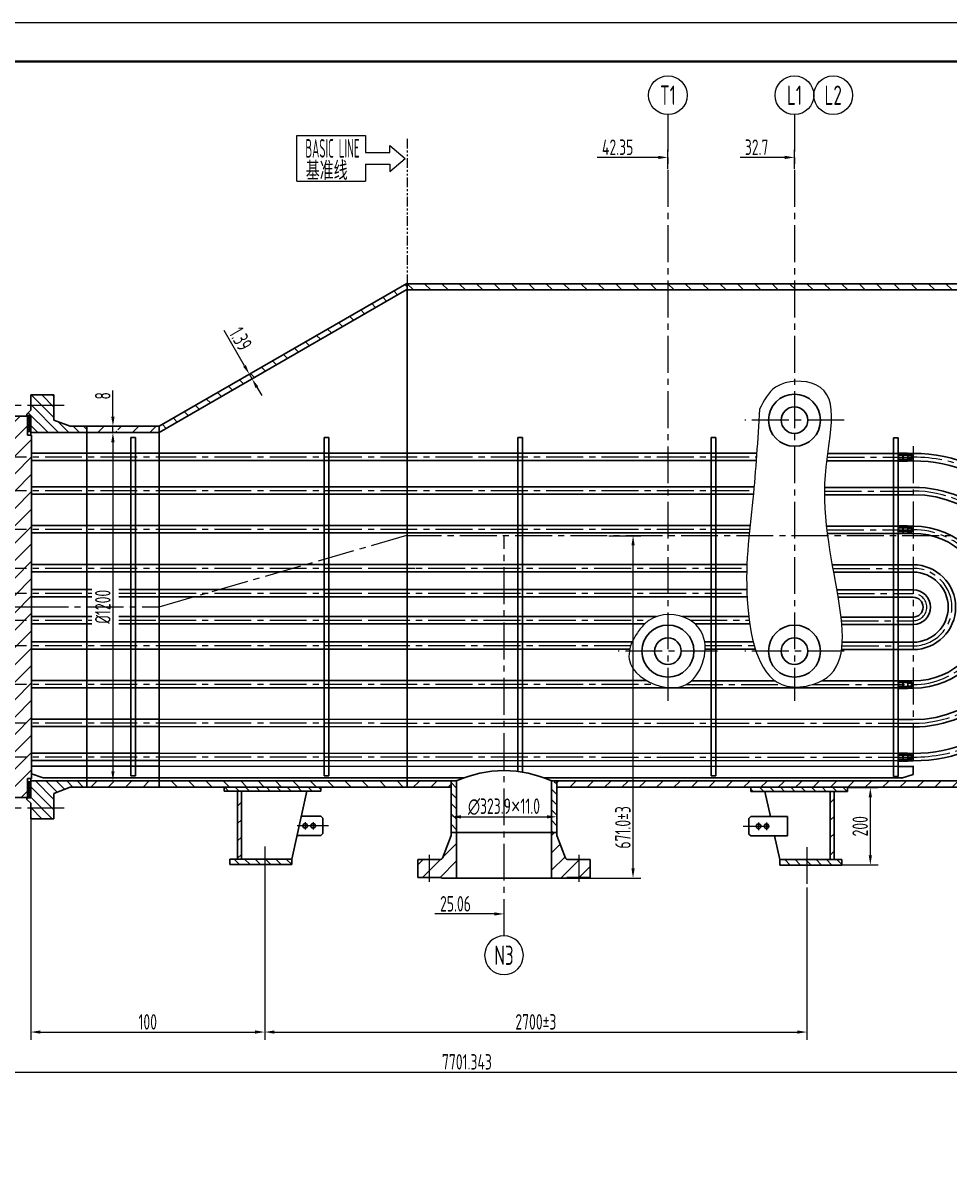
# Model space of a CAD drawing. Header units: millimetres. Extents: x 5765 to 6606, y -201 to 393.
# Drawn here: x 5956.1 to 6195.4, y 97.9 to 393.4 of the extents above; entities that cross this region are included whole.
import ezdxf
from ezdxf.enums import TextEntityAlignment as Align

# ---------------------------------------------------------------- set-up
doc = ezdxf.new("R2010")
doc.units = ezdxf.units.MM
doc.linetypes.add('CENTER2', pattern=[28.575, 19.05, -3.175, 3.175, -3.175])
doc.linetypes.add('PHANTOMX2', pattern=[5, 2.5, -0.5, 0.5, -0.5, 0.5, -0.5])
for name, color, linetype, lineweight in [('1粗实线', 7, 'Continuous', 35), ('2细实线', 3, 'Continuous', 13), ('3中心线', 1, 'CENTER2', 13), ('5（双点划线）', 2, 'PHANTOMX2', 20), ('6剖面线', 6, 'Continuous', 13), ('7文本', 2, 'Continuous', 13), ('8标注', 3, 'Continuous', 13), ('9图表', 4, 'Continuous', 13)]:
    doc.layers.add(name, color=color, linetype=linetype, lineweight=lineweight)
doc.styles.add('lanpec', font='bpec_e.shx', dxfattribs={"width": 0.75, "bigfont": 'hztxt.shx'})
doc.styles.add('lanpec-dim', font='bpec_e.shx', dxfattribs={"width": 0.75})
doc.dimstyles.new('lanpec', dxfattribs={"dimtxt": 4, "dimasz": 2.5, "dimexe": 2, "dimexo": 0, "dimtad": 1, "dimdsep": 46, "dimtxsty": 'lanpec-dim', "dimcen": 2.5, "dimclrd": 256, "dimclre": 256, "dimclrt": 256, "dimazin": 0, "dimtfac": 1, "dimtmove": 0, "dimatfit": 3, "dimfxl": 1, "dimlwd": -1, "dimlwe": -1, "dimarcsym": 0})
doc.dimstyles.new('lanpec$0', dxfattribs={"dimscale": 10, "dimtxt": 4, "dimasz": 2.5, "dimexe": 2, "dimexo": 0, "dimtad": 1, "dimdec": 1, "dimdsep": 46, "dimtxsty": 'lanpec-dim', "dimcen": 0.09, "dimclrd": 256, "dimclre": 256, "dimclrt": 256, "dimadec": 1, "dimazin": 0, "dimtfac": 0.707, "dimtdec": 1, "dimtmove": 0, "dimatfit": 3, "dimfxl": 1, "dimarcsym": 0})
pattern_1 = [(135, (4742.9942, 1221.4989), (-1.3470384, -1.3470384), [])]

# ---------------------------------------------------------------- blocks, each defined once
blk = doc.blocks.new('A1')
at = {"layer": '1粗实线'}
blk.add_lwpolyline([(-816, 10), (-10, 10), (-10, 584), (-816, 584)], close=True, dxfattribs=at)
at = {"layer": '9图表'}
blk.add_lwpolyline([(-841, 0), (0, 0), (0, 594), (-841, 594)], close=True, dxfattribs=at)
blk = doc.blocks.new('*D49')
at = {"layer": '8标注', "transparency": 16777216}
for p, q in [((6283.69, 260.99), (6283.69, 120.45)), ((5857.9, 242.64), (5857.9, 120.45)), ((5860.4, 122.45), (6281.19, 122.45))]:
    blk.add_line(p, q, dxfattribs=at)
for points in [[(5860.4, 122.87), (5860.4, 122.03), (5857.9, 122.45)], [(6281.19, 122.87), (6281.19, 122.03), (6283.69, 122.45)]]:
    blk.add_solid(points, dxfattribs=at)
at = {"layer": 'Defpoints', "color": 0, "transparency": 16777216}
for p in [(6283.69, 260.99), (5857.9, 242.64), (6283.69, 122.45)]:
    blk.add_point(p, dxfattribs=at)
at = {"layer": '8标注', "transparency": 16777216, "insert": (6070.8, 125.08), "char_height": 4, "attachment_point": 5, "style": 'lanpec-dim'}
blk.add_mtext('7701.343', dxfattribs=at)
blk = doc.blocks.new('管口号')
at = {"layer": '2细实线'}
blk.add_circle((0, 5), 5, dxfattribs=at)
at = {"layer": '7文本', "style": 'lanpec', "width": 0.75}
blk.add_attdef('N', text='', height=5, dxfattribs=at).set_placement((0, 5), align=Align.MIDDLE_CENTER)
blk = doc.blocks.new('*D47')
at = {"layer": '8标注', "transparency": 16777216}
for p, q in [((6107.43, 260.99), (6115.72, 260.99)), ((6113.72, 175.03), (6113.72, 258.49)), ((6096.57, 172.53), (6115.72, 172.53))]:
    blk.add_line(p, q, dxfattribs=at)
for points in [[(6113.31, 258.49), (6114.14, 258.49), (6113.72, 260.99)], [(6113.31, 175.03), (6114.14, 175.03), (6113.72, 172.53)]]:
    blk.add_solid(points, dxfattribs=at)
at = {"layer": 'Defpoints', "color": 0, "transparency": 16777216}
for p in [(6107.43, 260.99), (6113.72, 260.99), (6096.57, 172.53)]:
    blk.add_point(p, dxfattribs=at)
at = {"layer": '8标注', "transparency": 16777216, "insert": (6111.1, 185.64), "char_height": 4, "attachment_point": 5, "rotation": 90, "style": 'lanpec-dim'}
blk.add_mtext('671.0±3', dxfattribs=at)
blk = doc.blocks.new('*D53')
at = {"layer": '8标注', "transparency": 16777216}
for p, q in [((5958.1, 187.89), (5958.1, 130.78)), ((6018.56, 175.29), (6018.56, 130.78)), ((5960.6, 132.78), (6016.06, 132.78))]:
    blk.add_line(p, q, dxfattribs=at)
for points in [[(5960.6, 133.2), (5960.6, 132.36), (5958.1, 132.78)], [(6016.06, 133.2), (6016.06, 132.36), (6018.56, 132.78)]]:
    blk.add_solid(points, dxfattribs=at)
at = {"layer": 'Defpoints', "color": 0, "transparency": 16777216}
for p in [(5958.1, 187.89), (6018.56, 175.29), (6018.56, 132.78)]:
    blk.add_point(p, dxfattribs=at)
at = {"layer": '8标注', "transparency": 16777216, "insert": (5988.33, 135.4), "char_height": 4, "attachment_point": 5, "style": 'lanpec-dim'}
blk.add_mtext('100', dxfattribs=at)
blk = doc.blocks.new('*D54')
at = {"layer": '8标注', "transparency": 16777216}
for p, q in [((6018.56, 169.92), (6018.56, 130.78)), ((6158.65, 170.1), (6158.65, 130.78)), ((6021.06, 132.78), (6156.15, 132.78))]:
    blk.add_line(p, q, dxfattribs=at)
for points in [[(6021.06, 133.2), (6021.06, 132.36), (6018.56, 132.78)], [(6156.15, 133.2), (6156.15, 132.36), (6158.65, 132.78)]]:
    blk.add_solid(points, dxfattribs=at)
at = {"layer": 'Defpoints', "color": 0, "transparency": 16777216}
for p in [(6018.56, 169.92), (6158.65, 170.1), (6158.65, 132.78)]:
    blk.add_point(p, dxfattribs=at)
at = {"layer": '8标注', "transparency": 16777216, "insert": (6088.61, 135.41), "char_height": 4, "attachment_point": 5, "style": 'lanpec-dim'}
blk.add_mtext('2700%%P3', dxfattribs=at)
blk = doc.blocks.new('*D60')
at = {"layer": '8标注', "transparency": 16777216}
for p, q in [((6169.15, 195.93), (6177.03, 195.93)), ((6175.03, 178.43), (6175.03, 193.43)), ((6167.65, 175.93), (6177.03, 175.93))]:
    blk.add_line(p, q, dxfattribs=at)
for points in [[(6174.61, 193.43), (6175.44, 193.43), (6175.03, 195.93)], [(6174.61, 178.43), (6175.44, 178.43), (6175.03, 175.93)]]:
    blk.add_solid(points, dxfattribs=at)
at = {"layer": 'Defpoints', "color": 0, "transparency": 16777216}
for p in [(6169.15, 195.93), (6175.03, 195.93), (6167.65, 175.93)]:
    blk.add_point(p, dxfattribs=at)
at = {"layer": '8标注', "transparency": 16777216, "insert": (6172.4, 185.93), "char_height": 4, "attachment_point": 5, "rotation": 90, "style": 'lanpec-dim'}
blk.add_mtext('200', dxfattribs=at)
blk = doc.blocks.new('*D56')
at = {"layer": '8标注', "transparency": 16777216}
for p, q in [((5979.34, 287.64), (5981.34, 287.64)), ((5979.34, 285.14), (5979.34, 200.14)), ((5979.34, 197.64), (5981.34, 197.64))]:
    blk.add_line(p, q, dxfattribs=at)
for points in [[(5978.92, 285.14), (5979.76, 285.14), (5979.34, 287.64)], [(5978.92, 200.14), (5979.76, 200.14), (5979.34, 197.64)]]:
    blk.add_solid(points, dxfattribs=at)
at = {"layer": 'Defpoints', "color": 0, "transparency": 16777216}
for p in [(5979.34, 287.64), (5979.34, 197.64), (5979.34, 197.64)]:
    blk.add_point(p, dxfattribs=at)
at = {"layer": '8标注', "transparency": 16777216, "insert": (5976.72, 242.64), "char_height": 4, "attachment_point": 5, "rotation": 90, "style": 'lanpec-dim'}
blk.add_mtext('%%C1200', dxfattribs=at)
blk = doc.blocks.new('*D57')
at = {"layer": '8标注', "transparency": 16777216}
for p, q in [((5979.34, 291.74), (5979.34, 298.51)), ((5981.76, 289.24), (5977.34, 289.24)), ((5981.81, 287.64), (5977.34, 287.64)), ((5979.34, 287.64), (5979.34, 289.24)), ((5979.34, 285.14), (5979.34, 282.64))]:
    blk.add_line(p, q, dxfattribs=at)
for points in [[(5978.92, 291.74), (5979.76, 291.74), (5979.34, 289.24)], [(5978.92, 285.14), (5979.76, 285.14), (5979.34, 287.64)]]:
    blk.add_solid(points, dxfattribs=at)
at = {"layer": 'Defpoints', "color": 0, "transparency": 16777216}
for p in [(5979.34, 289.24), (5981.76, 289.24), (5981.81, 287.64)]:
    blk.add_point(p, dxfattribs=at)
at = {"layer": '8标注', "transparency": 16777216, "insert": (5976.71, 297.11), "char_height": 4, "attachment_point": 5, "rotation": 90, "style": 'lanpec-dim'}
blk.add_mtext('8', dxfattribs=at)
blk = doc.blocks.new('*D59')
at = {"layer": '8标注', "transparency": 16777216}
for p, q in [((6066.73, 188.37), (6066.73, 190.37)), ((6094.03, 189.67), (6094.03, 186.37)), ((6069.23, 188.37), (6091.53, 188.37))]:
    blk.add_line(p, q, dxfattribs=at)
for points in [[(6069.23, 188.78), (6069.23, 187.95), (6066.73, 188.37)], [(6091.53, 188.78), (6091.53, 187.95), (6094.03, 188.37)]]:
    blk.add_solid(points, dxfattribs=at)
at = {"layer": 'Defpoints', "color": 0, "transparency": 16777216}
for p in [(6094.03, 189.67), (6066.73, 188.37), (6094.03, 188.37)]:
    blk.add_point(p, dxfattribs=at)
at = {"layer": '8标注', "transparency": 16777216, "insert": (6080.38, 190.99), "char_height": 4, "attachment_point": 5, "style": 'lanpec-dim'}
blk.add_mtext('∅323.9{\\fArial|b0|i0|c0|p34;×}11.0', dxfattribs=at)
blk = doc.blocks.new('*D62')
at = {"layer": '8标注', "transparency": 16777216}
for p, q in [((6013.34, 304.86), (6008.08, 313.98)), ((6014.59, 302.7), (6016.33, 303.7)), ((6015.29, 301.5), (6014.59, 302.7)), ((6015.29, 301.5), (6017.02, 302.5)), ((6016.54, 299.33), (6017.79, 297.17))]:
    blk.add_line(p, q, dxfattribs=at)
for points in [[(6013.71, 305.07), (6012.98, 304.65), (6014.59, 302.7)], [(6016.9, 299.54), (6016.18, 299.12), (6015.29, 301.5)]]:
    blk.add_solid(points, dxfattribs=at)
at = {"layer": 'Defpoints', "color": 0, "transparency": 16777216}
for p in [(6014.59, 302.7), (6014.59, 302.7), (6015.29, 301.5)]:
    blk.add_point(p, dxfattribs=at)
at = {"layer": '8标注', "transparency": 16777216, "insert": (6012.36, 311.81), "char_height": 4, "attachment_point": 5, "rotation": 300, "style": 'lanpec-dim'}
blk.add_mtext('1.39', dxfattribs=at)
blk = doc.blocks.new('*D70')
at = {"layer": '8标注', "transparency": 16777216}
for p, q in [((6155.43, 355.73), (6155.43, 360.69)), ((6152.93, 358.69), (6141.42, 358.69))]:
    blk.add_line(p, q, dxfattribs=at)
blk.add_solid([(6152.93, 359.11), (6152.93, 358.28), (6155.43, 358.69)], dxfattribs=at)
at = {"layer": 'Defpoints', "color": 0, "transparency": 16777216}
for p in [(6155.43, 358.69), (6122.73, 355.73), (6155.43, 355.73)]:
    blk.add_point(p, dxfattribs=at)
at = {"layer": '8标注', "transparency": 16777216, "insert": (6145.65, 361.32), "char_height": 4, "attachment_point": 5, "style": 'lanpec-dim'}
blk.add_mtext('32.7', dxfattribs=at)
blk = doc.blocks.new('_None')
blk = doc.blocks.new('*D71')
at = {"layer": '8标注', "transparency": 16777216}
for p, q in [((6219.52, 355.73), (6219.52, 360.69)), ((6217.02, 358.69), (6198.62, 358.69))]:
    blk.add_line(p, q, dxfattribs=at)
blk.add_solid([(6217.02, 359.11), (6217.02, 358.28), (6219.52, 358.69)], dxfattribs=at)
at = {"layer": 'Defpoints', "color": 0, "transparency": 16777216}
for p in [(6219.52, 358.69), (6155.43, 355.73), (6219.52, 355.73)]:
    blk.add_point(p, dxfattribs=at)
at = {"layer": '8标注', "transparency": 16777216, "insert": (6203.91, 361.32), "char_height": 4, "attachment_point": 5, "style": 'lanpec-dim'}
blk.add_mtext('64.08', dxfattribs=at)
blk = doc.blocks.new('*D72')
at = {"layer": '8标注', "transparency": 16777216}
for p, q in [((6122.73, 355.73), (6122.73, 360.69)), ((6120.23, 358.69), (6104.41, 358.69))]:
    blk.add_line(p, q, dxfattribs=at)
blk.add_solid([(6120.23, 359.11), (6120.23, 358.28), (6122.73, 358.69)], dxfattribs=at)
at = {"layer": 'Defpoints', "color": 0, "transparency": 16777216}
for p in [(6122.73, 358.69), (6080.38, 355.73), (6122.73, 355.73)]:
    blk.add_point(p, dxfattribs=at)
at = {"layer": '8标注', "transparency": 16777216, "insert": (6109.75, 361.32), "char_height": 4, "attachment_point": 5, "style": 'lanpec-dim'}
blk.add_mtext('42.35', dxfattribs=at)
blk = doc.blocks.new('*D73')
at = {"layer": '8标注', "transparency": 16777216}
for p, q in [((6080.38, 166.25), (6080.38, 161.28)), ((6077.88, 163.28), (6062.51, 163.28))]:
    blk.add_line(p, q, dxfattribs=at)
blk.add_solid([(6077.88, 163.7), (6077.88, 162.87), (6080.38, 163.28)], dxfattribs=at)
at = {"layer": 'Defpoints', "color": 0, "transparency": 16777216}
for p in [(6055.32, 166.25), (6080.38, 166.25), (6080.38, 163.28)]:
    blk.add_point(p, dxfattribs=at)
at = {"layer": '8标注', "transparency": 16777216, "insert": (6067.85, 165.91), "char_height": 4, "attachment_point": 5, "style": 'lanpec-dim'}
blk.add_mtext('25.06', dxfattribs=at)
blk = doc.blocks.new('*D74')
at = {"layer": '8标注', "transparency": 16777216}
for p, q in [((6216.94, 163.22), (6198.55, 163.22)), ((6219.44, 160.25), (6219.44, 165.22))]:
    blk.add_line(p, q, dxfattribs=at)
blk.add_solid([(6216.94, 163.63), (6216.94, 162.8), (6219.44, 163.22)], dxfattribs=at)
at = {"layer": 'Defpoints', "color": 0, "transparency": 16777216}
for p in [(6219.44, 163.22), (6155.36, 160.25), (6219.44, 160.25)]:
    blk.add_point(p, dxfattribs=at)
at = {"layer": '8标注', "transparency": 16777216, "insert": (6203.84, 165.84), "char_height": 4, "attachment_point": 5, "style": 'lanpec-dim'}
blk.add_mtext('64.08', dxfattribs=at)

msp = doc.modelspace()

# ---------------------------------------------------------------- hatches: boundary and pattern name
at = {"layer": '6剖面线'}
h = msp.add_hatch(dxfattribs=at)
h.set_pattern_fill('ANSI31', color=256, angle=90, style=0)
h.set_pattern_definition([(135, (-44.27, 3.9925), (-2.245064, -2.245064), [])])
h.paths.add_polyline_path([(6055.24, 324.562), (6055.24, 326.162), (5991.282, 289.236), (5991.282, 287.636)])
h.paths.add_polyline_path([(6055.24, 197.636), (5991.282, 197.636), (5991.282, 196.036), (6055.24, 196.036)])
h = msp.add_hatch(dxfattribs=at)
h.set_pattern_fill('ANSI31', color=256, angle=90, style=0)
h.set_pattern_definition([(135, (-25.897, -0.1106), (-2.245064, -2.245064), [])])
h.paths.add_polyline_path([(6055.323, 326.051), (6055.323, 324.451), (6094.033, 324.451), (6094.033, 326.051)])
h.paths.add_polyline_path([(6155.433, 324.451), (6155.433, 326.051), (6122.733, 326.051), (6122.733, 324.451)])
h.paths.add_polyline_path([(6122.733, 324.451), (6122.733, 326.051), (6094.033, 326.051), (6094.033, 324.451), (6104.283, 324.451)])
h.paths.add_polyline_path([(6155.433, 326.051), (6155.433, 324.451), (6217.379, 324.451), (6217.379, 326.051)])
edge = h.paths.add_edge_path()
edge.add_arc((6229.476, 325.672), 1.221, 215, 325)
edge.add_arc((6231.476, 325.672), 1.221, 215, 325)
edge.add_arc((6233.476, 325.672), 1.221, 215, 325)
edge.add_arc((6235.476, 325.672), 1.221, 215, 325)
edge.add_arc((6237.476, 325.672), 1.221, 215, 325)
edge.add_arc((6239.476, 325.672), 1.221, 215, 325)
edge.add_arc((6241.476, 325.672), 1.221, 215, 325)
edge.add_arc((6243.476, 325.672), 1.221, 215, 325)
edge.add_arc((6245.476, 325.672), 1.221, 215, 325)
edge.add_arc((6247.391, 325.687), 1.161, 218.01279, 293.62705)
edge.add_line((6247.856, 324.623), (6247.856, 326.051))
edge.add_line((6247.856, 326.051), (6223.752, 326.051))
edge.add_arc((6224.666, 325.882), 0.93, 169.50347, 258.19859)
edge.add_arc((6225.476, 325.672), 1.221, 215, 325)
edge.add_arc((6227.476, 325.672), 1.221, 215, 325)
edge = h.paths.add_edge_path()
edge.add_arc((6224.666, 325.882), 0.93, 169.50347, 270, ccw=False)
edge.add_line((6223.752, 326.051), (6221.651, 326.051))
edge.add_line((6221.651, 326.051), (6221.651, 324.451))
edge.add_line((6221.651, 324.451), (6224.666, 324.952))
h = msp.add_hatch(dxfattribs=at)
h.set_pattern_fill('ANSI31', color=256, scale=0.6, angle=90, style=0)
h.set_pattern_definition([(135, (-65361.3123, -31488.0769), (-1.34703842, -1.34703842), [])])
h.paths.add_polyline_path([(5958.102, 297.386), (5958.102, 294.636), (5964.102, 294.636), (5964.102, 297.386)])
h.paths.add_polyline_path([(5958.102, 294.636), (5958.102, 293.386), (5957.102, 292.386), (5957.102, 292.036), (5958.102, 292.036), (5958.102, 287.636), (5972.602, 287.636), (5972.602, 289.236), (5968.302, 289.236), (5964.102, 290.836), (5964.102, 294.636)])
h = msp.add_hatch(dxfattribs=at)
h.set_pattern_fill('ANSI31', color=256, style=0)
h.set_pattern_definition([(45, (6016.631, 1228.719), (-2.245064, 2.245064), [])])
h.paths.add_polyline_path([(5958.302, 286.986), (5957.302, 286.986), (5957.302, 291.886), (5949.802, 291.886), (5949.802, 287.886), (5949.802, 286.986), (5948.802, 286.986), (5948.802, 198.286), (5949.802, 198.286), (5949.802, 193.386), (5957.302, 193.386), (5957.302, 197.386), (5957.302, 198.286), (5958.302, 198.286)])
h = msp.add_hatch(dxfattribs=at)
h.set_pattern_fill('ANSI37', color=256, scale=0.1, style=0)
h.set_pattern_definition([(45, (4734.51357, 1221.49885), (-0.2245064, 0.2245064), []), (135, (4734.51357, 1221.49885), (-0.2245064, -0.2245064), [])])
h.paths.add_polyline_path([(5958.102, 291.886), (5957.302, 291.886), (5957.302, 287.886), (5958.102, 287.886)])
h = msp.add_hatch(dxfattribs=at)
h.set_pattern_fill('ANSI31', color=256, style=0)
h.set_pattern_definition([(45, (-15.15, 3.9925), (-2.245064, 2.245064), [])])
edge = h.paths.add_edge_path()
edge.add_line((5980.679, 289.236), (5972.602, 289.236))
edge.add_line((5972.602, 289.236), (5972.602, 287.636))
edge.add_line((5972.602, 287.636), (5980.617, 287.636))
edge.add_arc((5979.458, 287.253), 1.221, 18.27522, 55)
edge.add_arc((5979.458, 289.253), 1.221, 305, 359.1933)
h.paths.add_polyline_path([(5991.282, 197.636), (5972.602, 197.636), (5972.602, 196.036), (5991.282, 196.036)])
edge = h.paths.add_edge_path()
edge.add_line((5991.282, 287.636), (5991.282, 289.236))
edge.add_line((5991.282, 289.236), (5980.679, 289.236))
edge.add_arc((5979.458, 289.253), 1.221, 305, 359.1933, ccw=False)
edge.add_arc((5979.458, 287.253), 1.221, 18.27522, 55, ccw=False)
edge.add_line((5980.617, 287.636), (5991.282, 287.636))
h = msp.add_hatch(dxfattribs=at)
h.set_pattern_fill('ANSI31', color=256, scale=0.6, angle=90, style=0)
h.set_pattern_definition([(135, (6016.6309, 1228.719), (-1.3470384, -1.3470384), [])])
h.paths.add_polyline_path([(5958.102, 190.636), (5958.102, 187.886), (5964.102, 187.886), (5964.102, 190.636)])
h.paths.add_polyline_path([(5964.102, 194.436), (5968.302, 196.036), (5972.602, 196.036), (5972.602, 197.636), (5958.102, 197.636), (5958.102, 193.236), (5957.102, 193.236), (5957.102, 192.886), (5958.102, 191.886), (5958.102, 190.636), (5964.102, 190.636)])
h = msp.add_hatch(dxfattribs=at)
h.set_pattern_fill('ANSI37', color=256, scale=0.1, style=0)
h.set_pattern_definition([(225, (77268.4165, 31973.34857), (0.224506403, -0.224506403), []), (315, (77268.4165, 31973.34857), (0.224506403, 0.224506403), [])])
h.paths.add_polyline_path([(5958.102, 197.386), (5957.302, 197.386), (5957.302, 193.386), (5958.102, 193.386)])
h = msp.add_hatch(dxfattribs=at)
h.set_pattern_fill('ANSI31', color=256, scale=0.6, angle=90, style=0)
h.set_pattern_definition(pattern_1)
h.paths.add_polyline_path([(6033.062, 195.036), (6033.062, 196.036), (6008.062, 196.036), (6008.062, 195.036)])
h = msp.add_hatch(dxfattribs=at)
h.set_pattern_fill('ANSI31', color=256, style=0)
h.set_pattern_definition([(45, (-44.187, 3.882), (-2.245064, 2.245064), [])])
h.paths.add_polyline_path([(6247.856, 197.525), (6233.165, 197.525), (6233.165, 195.925), (6247.856, 195.925)])
h.paths.add_polyline_path([(6094.033, 197.525), (6094.033, 195.925), (6205.865, 195.925), (6205.865, 197.525)])
h.paths.add_polyline_path([(6066.733, 195.925), (6066.733, 197.525), (6055.323, 197.525), (6055.323, 195.925)])
h = msp.add_hatch(dxfattribs=at)
h.set_pattern_fill('ANSI31', color=256, scale=0.6, angle=90, style=0)
h.set_pattern_definition([(135, (6066.4936, 334.842), (-1.347038, -1.347038), [])])
h.paths.add_polyline_path([(6068.133, 184.325), (6066.733, 184.325), (6066.733, 197.525), (6068.133, 197.525)])
h.paths.add_polyline_path([(6094.033, 184.325), (6092.633, 184.325), (6092.633, 197.525), (6094.033, 197.525)])
h = msp.add_hatch(dxfattribs=at)
h.set_pattern_fill('ANSI31', color=256, scale=0.6, angle=90, style=0)
h.set_pattern_definition([(135, (6157.704, 195.4713), (-1.34704, -1.34704), [])])
h.paths.add_polyline_path([(6161.518, 195.925), (6156.262, 195.925), (6156.262, 194.925), (6161.518, 194.925)])
h.paths.add_polyline_path([(6156.262, 194.925), (6156.262, 195.925), (6144.153, 195.925), (6144.153, 194.925)])
h.paths.add_polyline_path([(6161.518, 195.925), (6161.518, 194.925), (6169.153, 194.925), (6169.153, 195.925)])
h = msp.add_hatch(dxfattribs=at)
h.set_pattern_fill('ANSI31', color=256, style=0)
h.set_pattern_definition([(45, (4742.9942, 1221.499), (-2.245064, 2.245064), [])])
h.paths.add_polyline_path([(6012.562, 195.036), (6011.562, 195.036), (6011.562, 177.436), (6012.562, 177.436)])
h = msp.add_hatch(dxfattribs=at)
h.set_pattern_fill('ANSI31', color=256, style=0)
h.set_pattern_definition([(45, (4742.455, 1221.3882), (-2.245064, 2.245064), [])])
h.paths.add_polyline_path([(6165.653, 194.925), (6164.653, 194.925), (6164.653, 177.325), (6165.653, 177.325)])
h = msp.add_hatch(dxfattribs=at)
h.set_pattern_fill('ANSI31', color=256, style=0)
h.set_pattern_definition([(45, (6099.1232, 347.1842), (-2.245064, 2.245064), [])])
h.paths.add_polyline_path([(6099.753, 172.725), (6098.253, 172.725), (6098.253, 177.335), (6099.753, 177.335)])
h.paths.add_polyline_path([(6101.253, 172.725), (6099.753, 172.725), (6099.753, 177.335), (6101.253, 177.335)])
h.paths.add_polyline_path([(6098.253, 172.725), (6096.573, 172.725), (6096.573, 172.525), (6092.633, 172.525), (6092.633, 184.325), (6094.033, 184.325), (6094.033, 183.717, 0.09138), (6094.066, 183.539), (6096.31, 177.657, 0.3110597), (6096.777, 177.335), (6098.253, 177.335)])
h.paths.add_polyline_path([(6102.633, 172.725), (6101.253, 172.725), (6101.253, 177.335), (6102.633, 177.335)])
h.paths.add_polyline_path([(6068.133, 172.525), (6064.193, 172.525), (6064.193, 172.725), (6061.013, 172.725), (6061.013, 177.335), (6063.989, 177.335, 0.3110597), (6064.456, 177.657), (6066.7, 183.539, 0.09138), (6066.733, 183.717), (6066.733, 184.325), (6068.133, 184.325)])
h.paths.add_polyline_path([(6061.013, 172.725), (6058.133, 172.725), (6058.133, 177.335), (6061.013, 177.335)])
h = msp.add_hatch(dxfattribs=at)
h.set_pattern_fill('ANSI31', color=256, scale=0.6, angle=90, style=0)
h.set_pattern_definition(pattern_1)
h.paths.add_polyline_path([(6018.562, 176.036), (6018.562, 177.436), (6009.562, 177.436), (6009.562, 176.036)])
h.paths.add_polyline_path([(6025.562, 176.036), (6025.562, 177.436), (6018.562, 177.436), (6018.562, 176.036)])
h = msp.add_hatch(dxfattribs=at)
h.set_pattern_fill('ANSI31', color=256, scale=0.6, angle=90, style=0)
h.set_pattern_definition([(135, (4742.4551, 1221.3882), (-1.3470384, -1.3470384), [])])
h.paths.add_polyline_path([(6167.653, 175.925), (6167.653, 177.325), (6158.653, 177.325), (6158.653, 175.925)])
h.paths.add_polyline_path([(6158.653, 175.925), (6158.653, 177.325), (6151.653, 177.325), (6151.653, 175.925)])

# ---------------------------------------------------------------- linework, layer by layer
for p, q in [((5991.282, 289.236), (6055.24, 326.162)), ((6055.323, 326.051), (6055.323, 195.925)), ((6055.323, 326.051), (6217.379, 326.051)), ((5991.282, 287.636), (6055.24, 324.562)), ((6055.323, 324.451), (6218.099, 324.451)), ((5958.102, 297.386), (5958.102, 293.386)), ((5964.102, 297.386), (5958.102, 297.386)), ((5964.102, 297.386), (5964.102, 290.836)), ((5957.102, 292.386), (5958.102, 293.386)), ((5949.802, 291.886), (5957.302, 291.886)), ((5957.102, 292.386), (5957.102, 291.886)), ((5957.102, 292.036), (5958.102, 292.036)), ((5957.302, 291.886), (5957.302, 286.986)), ((5958.102, 292.036), (5958.102, 286.986)), ((5968.302, 289.236), (5964.102, 290.836)), ((5958.302, 286.986), (5957.302, 286.986)), ((5972.602, 287.636), (5958.102, 287.636)), ((5958.302, 286.986), (5958.302, 198.286)), ((5972.602, 289.236), (5968.302, 289.236)), ((5972.602, 289.236), (5972.602, 242.636)), ((5972.602, 289.236), (5991.282, 289.236)), ((5972.602, 287.636), (5991.282, 287.636)), ((5991.282, 289.236), (5991.282, 242.636)), ((5983.937, 286.336), (5983.937, 198.936)), ((5983.937, 286.336), (5985.137, 286.336)), ((5985.137, 286.336), (5985.137, 198.936)), ((6033.936, 286.336), (6033.936, 198.936)), ((6033.936, 286.336), (6035.136, 286.336)), ((6035.136, 286.336), (6035.136, 198.936)), ((6083.936, 286.336), (6083.936, 200.073)), ((6083.936, 286.336), (6085.136, 286.336)), ((6085.136, 286.336), (6085.136, 199.896)), ((6133.936, 286.336), (6133.936, 198.936)), ((6133.936, 286.336), (6135.136, 286.336)), ((6135.136, 286.336), (6135.136, 198.936)), ((6181.056, 198.825), (6181.056, 286.225)), ((6181.056, 286.225), (6182.256, 286.225)), ((6182.256, 198.825), (6182.256, 286.225)), ((5958.302, 282.336), (5991.282, 282.336)), ((5991.282, 282.336), (6145.671, 282.336)), ((6164.082, 282.225), (6182.256, 282.225)), ((6182.256, 282.225), (6186.106, 282.225)), ((6182.256, 280.525), (6182.256, 282.025)), ((6183.405, 282.275), (6182.327, 282.275)), ((6183.405, 281.775), (6182.327, 281.775)), ((6183.405, 280.775), (6182.327, 280.775)), ((6183.476, 280.525), (6183.476, 282.025)), ((6183.476, 280.525), (6183.476, 282.025)), ((6184.625, 282.275), (6183.547, 282.275)), ((6184.625, 281.775), (6183.547, 281.775)), ((6184.625, 280.775), (6183.547, 280.775)), ((6184.696, 280.525), (6184.696, 282.025)), ((6184.696, 281.875), (6185.696, 281.875)), ((6184.696, 281.675), (6185.896, 281.675)), ((6185.896, 280.875), (6184.696, 280.875)), ((6185.696, 281.875), (6185.896, 281.675)), ((6185.696, 281.875), (6185.696, 280.675)), ((6185.896, 280.875), (6185.696, 280.675)), ((6185.896, 281.675), (6185.896, 280.875)), ((5958.302, 280.436), (5991.282, 280.436)), ((5991.282, 280.436), (6145.532, 280.436)), ((6163.841, 280.325), (6182.256, 280.325)), ((6182.256, 280.325), (6186.106, 280.325)), ((6183.405, 280.275), (6182.327, 280.275)), ((6184.625, 280.275), (6183.547, 280.275)), ((6185.696, 280.675), (6184.696, 280.675)), ((5958.302, 273.586), (5991.282, 273.586)), ((5991.282, 273.586), (6144.968, 273.586)), ((6163.277, 273.475), (6182.256, 273.475)), ((6182.256, 273.475), (6186.106, 273.475)), ((5958.302, 271.686), (5991.282, 271.686)), ((5991.282, 271.686), (6144.789, 271.686)), ((6163.255, 271.575), (6182.256, 271.575)), ((6182.256, 271.575), (6186.106, 271.575)), ((5958.302, 263.586), (5991.282, 263.586)), ((5991.282, 263.586), (6143.931, 263.586)), ((6163.751, 263.475), (6182.256, 263.475)), ((6182.256, 263.475), (6186.106, 263.475)), ((6182.256, 261.775), (6182.256, 263.275)), ((6183.405, 263.525), (6182.327, 263.525)), ((6183.476, 261.775), (6183.476, 263.275)), ((6183.476, 261.775), (6183.476, 263.275)), ((6184.625, 263.525), (6183.547, 263.525)), ((6184.696, 261.775), (6184.696, 263.275)), ((6184.696, 263.125), (6185.696, 263.125)), ((6185.696, 263.125), (6185.896, 262.925)), ((6185.696, 263.125), (6185.696, 261.925)), ((5958.302, 261.686), (5991.282, 261.686)), ((5991.282, 261.686), (6143.735, 261.686)), ((6163.978, 261.575), (6182.256, 261.575)), ((6182.256, 261.575), (6186.106, 261.575)), ((6183.405, 263.025), (6182.327, 263.025)), ((6183.405, 262.025), (6182.327, 262.025)), ((6183.405, 261.525), (6182.327, 261.525)), ((6184.625, 263.025), (6183.547, 263.025)), ((6184.625, 262.025), (6183.547, 262.025)), ((6184.625, 261.525), (6183.547, 261.525)), ((6184.696, 262.925), (6185.896, 262.925)), ((6185.896, 262.125), (6184.696, 262.125)), ((6185.696, 261.925), (6184.696, 261.925)), ((6185.896, 262.125), (6185.696, 261.925)), ((6185.896, 262.925), (6185.896, 262.125)), ((5958.302, 253.586), (5991.282, 253.586)), ((5958.302, 251.686), (5991.282, 251.686)), ((5991.282, 253.586), (6143.142, 253.586)), ((5991.282, 251.686), (6143.085, 251.686)), ((6165.245, 253.475), (6182.256, 253.475)), ((6165.584, 251.575), (6182.256, 251.575)), ((6182.256, 253.475), (6186.106, 253.475)), ((6182.256, 251.575), (6186.106, 251.575)), ((5958.302, 247.086), (5973.87, 247.086)), ((5980.87, 247.086), (5991.282, 247.086)), ((5991.282, 247.086), (6143.109, 247.086)), ((6166.411, 246.975), (6182.256, 246.975)), ((6182.256, 246.975), (6186.106, 246.975)), ((5958.302, 245.186), (5973.87, 245.186)), ((5972.602, 242.636), (5972.602, 196.036)), ((5980.87, 245.186), (5991.282, 245.186)), ((5991.282, 245.186), (6143.19, 245.186)), ((5991.282, 242.636), (5991.282, 196.036)), ((6166.738, 245.075), (6182.256, 245.075)), ((6182.256, 245.075), (6186.106, 245.075)), ((5958.302, 240.086), (5973.87, 240.086)), ((5980.87, 240.086), (5991.282, 240.086)), ((5991.282, 240.086), (6119.757, 240.086)), ((6126.427, 240.086), (6143.62, 240.086)), ((6167.482, 239.975), (6182.256, 239.975)), ((6182.256, 239.975), (6186.106, 239.975)), ((5958.302, 238.186), (5973.87, 238.186)), ((5980.87, 238.186), (5991.282, 238.186)), ((5991.282, 238.186), (6116.747, 238.186)), ((6129.765, 238.186), (6143.87, 238.186)), ((6167.675, 238.075), (6182.256, 238.075)), ((6182.256, 238.075), (6186.106, 238.075)), ((5958.302, 233.586), (5991.282, 233.586)), ((5991.282, 233.586), (6113.518, 233.586)), ((6132.232, 233.586), (6144.764, 233.586)), ((5958.302, 231.686), (5991.282, 231.686)), ((5991.282, 231.686), (6112.873, 231.686)), ((6132.35, 231.686), (6145.296, 231.686)), ((6167.624, 231.575), (6182.256, 231.575)), ((6167.796, 233.475), (6182.256, 233.475)), ((6182.256, 233.475), (6186.106, 233.475)), ((6182.256, 231.575), (6186.106, 231.575)), ((5958.302, 223.586), (5991.282, 223.586)), ((5958.302, 221.686), (5991.282, 221.686)), ((5991.282, 223.586), (6117.199, 223.586)), ((5991.282, 221.686), (6182.173, 221.686)), ((6128.747, 223.475), (6150.434, 223.475)), ((6162.457, 223.475), (6182.256, 223.475)), ((6182.256, 223.475), (6186.106, 223.475)), ((6182.256, 221.775), (6182.256, 223.275)), ((6183.405, 223.525), (6182.327, 223.525)), ((6183.405, 223.025), (6182.327, 223.025)), ((6183.405, 222.025), (6182.327, 222.025)), ((6183.476, 221.775), (6183.476, 223.275)), ((6183.476, 221.775), (6183.476, 223.275)), ((6184.625, 223.525), (6183.547, 223.525)), ((6184.625, 223.025), (6183.547, 223.025)), ((6184.625, 222.025), (6183.547, 222.025)), ((6184.696, 221.775), (6184.696, 223.275)), ((6184.696, 223.125), (6185.696, 223.125)), ((6184.696, 222.925), (6185.896, 222.925)), ((6185.896, 222.125), (6184.696, 222.125)), ((6185.696, 221.925), (6184.696, 221.925)), ((6185.696, 223.125), (6185.896, 222.925)), ((6185.696, 223.125), (6185.696, 221.925)), ((6185.896, 222.125), (6185.696, 221.925)), ((6185.896, 222.925), (6185.896, 222.125)), ((6182.256, 221.575), (6186.106, 221.575)), ((6183.405, 221.525), (6182.327, 221.525)), ((6184.625, 221.525), (6183.547, 221.525)), ((5958.302, 213.586), (5991.282, 213.586)), ((5991.282, 213.586), (6186.106, 213.475)), ((6182.256, 213.475), (6186.106, 213.475)), ((5958.302, 211.686), (5991.282, 211.686)), ((5991.282, 211.686), (6186.106, 211.575)), ((6182.256, 211.575), (6186.106, 211.575)), ((5958.302, 204.836), (5991.282, 204.836)), ((5991.282, 204.836), (6186.308, 204.726)), ((6182.256, 204.725), (6186.106, 204.725)), ((6182.256, 203.025), (6182.256, 204.525)), ((6183.405, 204.775), (6182.327, 204.775)), ((6183.405, 204.275), (6182.327, 204.275)), ((6183.476, 203.025), (6183.476, 204.525)), ((6183.476, 203.025), (6183.476, 204.525)), ((6184.625, 204.775), (6183.547, 204.775)), ((6184.625, 204.275), (6183.547, 204.275)), ((6184.696, 203.025), (6184.696, 204.525)), ((6184.696, 204.375), (6185.696, 204.375)), ((6184.696, 204.175), (6185.896, 204.175)), ((6185.696, 204.375), (6185.896, 204.175)), ((6185.696, 204.375), (6185.696, 203.175)), ((6185.896, 204.175), (6185.896, 203.375)), ((5958.302, 202.936), (5991.282, 202.936)), ((5958.302, 201.436), (5991.282, 201.436)), ((5991.282, 202.936), (6186.106, 202.825)), ((5991.282, 201.436), (6186.056, 201.325)), ((6182.256, 202.825), (6186.106, 202.825)), ((6182.256, 201.325), (6186.056, 201.325)), ((6183.405, 203.275), (6182.327, 203.275)), ((6183.405, 202.775), (6182.327, 202.775)), ((6184.625, 203.275), (6183.547, 203.275)), ((6184.625, 202.775), (6183.547, 202.775)), ((6185.896, 203.375), (6184.696, 203.375)), ((6185.696, 203.175), (6184.696, 203.175)), ((6185.896, 203.375), (6185.696, 203.175)), ((6186.056, 201.325), (6186.056, 199.325)), ((5958.302, 198.286), (5957.302, 198.286)), ((5957.302, 193.386), (5957.302, 198.286)), ((5958.102, 193.236), (5958.102, 198.286)), ((5958.302, 199.436), (5961.302, 198.436)), ((5961.302, 198.436), (5991.282, 198.436)), ((5983.937, 198.936), (5985.137, 198.936)), ((5991.282, 198.436), (6055.24, 198.436)), ((6033.936, 198.936), (6035.136, 198.936)), ((6070.068, 198.436), (6046.521, 198.436)), ((6183.388, 198.436), (6090.699, 198.436)), ((6133.936, 198.936), (6135.136, 198.936)), ((6181.056, 198.825), (6182.256, 198.825)), ((6181.056, 198.825), (6182.256, 198.825)), ((6186.056, 199.325), (6183.056, 198.325)), ((5972.602, 197.636), (5958.102, 197.636)), ((5968.302, 196.036), (5964.102, 194.436)), ((5972.602, 196.036), (5968.302, 196.036)), ((5972.602, 197.636), (5991.282, 197.636)), ((5972.602, 196.036), (5991.282, 196.036)), ((5991.282, 197.636), (6068.133, 197.636)), ((5991.282, 196.036), (6066.733, 196.036)), ((6008.062, 195.036), (6008.062, 196.036)), ((6033.062, 195.036), (6033.062, 196.036)), ((6066.733, 184.325), (6066.733, 197.636)), ((6066.733, 184.325), (6066.733, 197.636)), ((6068.133, 197.636), (6068.133, 172.525)), ((6092.633, 197.636), (6092.633, 172.525)), ((6092.633, 197.636), (6207.5, 197.636)), ((6094.033, 184.325), (6094.033, 197.636)), ((6094.033, 184.325), (6094.033, 197.636)), ((6094.033, 196.036), (6205.865, 196.036)), ((6144.153, 194.925), (6144.153, 195.925)), ((6169.153, 194.925), (6169.153, 195.925)), ((5949.802, 193.386), (5957.302, 193.386)), ((5957.102, 192.886), (5957.102, 193.386)), ((5957.102, 193.236), (5958.102, 193.236)), ((5957.102, 192.886), (5958.102, 191.886)), ((5964.102, 194.436), (5964.102, 187.886)), ((6033.062, 195.036), (6008.062, 195.036)), ((6011.562, 177.436), (6011.562, 195.036)), ((6012.562, 177.436), (6012.562, 195.036)), ((6025.562, 177.436), (6029.454, 195.036)), ((6144.153, 194.925), (6156.262, 194.925)), ((6149.198, 188.425), (6147.761, 194.925)), ((6156.262, 194.925), (6169.153, 194.925)), ((6164.653, 177.325), (6164.653, 194.925)), ((6165.653, 177.325), (6165.653, 194.925)), ((5958.102, 187.886), (5958.102, 191.886)), ((5964.102, 187.886), (5958.102, 187.886)), ((6066.7, 183.539), (6064.456, 177.657)), ((6094.033, 184.325), (6066.733, 184.325)), ((6066.733, 184.325), (6066.733, 183.717)), ((6094.033, 184.325), (6094.033, 183.717)), ((6094.066, 183.539), (6096.31, 177.657)), ((6151.653, 177.325), (6150.304, 183.425)), ((6009.562, 177.436), (6025.562, 177.436)), ((6009.562, 177.436), (6009.562, 176.036)), ((6025.562, 177.436), (6025.562, 176.036)), ((6058.133, 177.335), (6058.133, 172.725)), ((6058.133, 177.335), (6063.989, 177.335)), ((6102.633, 177.335), (6096.777, 177.335)), ((6102.633, 177.335), (6102.633, 172.725)), ((6009.562, 176.036), (6025.562, 176.036)), ((6009.562, 176.036), (6025.562, 176.036)), ((6167.653, 177.325), (6151.653, 177.325)), ((6151.653, 177.325), (6151.653, 175.925)), ((6167.653, 175.925), (6151.653, 175.925)), ((6167.653, 175.925), (6151.653, 175.925)), ((6167.653, 177.325), (6167.653, 175.925)), ((6058.133, 172.725), (6064.193, 172.725)), ((6064.193, 172.725), (6064.193, 172.525)), ((6064.193, 172.525), (6096.573, 172.525)), ((6102.633, 172.725), (6096.573, 172.725)), ((6096.573, 172.725), (6096.573, 172.525))]:
    msp.add_line(p, q)
at = {"ltscale": 2}
for p, q in [((6028.017, 188.536), (6033.062, 188.536)), ((6033.562, 188.036), (6033.062, 188.536)), ((6033.562, 188.036), (6033.562, 184.036)), ((6143.653, 187.925), (6144.153, 188.425)), ((6143.653, 187.925), (6143.653, 183.925)), ((6153.653, 188.425), (6144.153, 188.425)), ((6153.653, 183.425), (6153.653, 188.425)), ((6033.062, 183.536), (6026.911, 183.536)), ((6033.562, 184.036), (6033.062, 183.536)), ((6143.653, 183.925), (6144.153, 183.425)), ((6144.153, 183.425), (6153.653, 183.425))]:
    msp.add_line(p, q, dxfattribs=at)
for points in [[(5957.302, 291.886), (5958.102, 291.886), (5958.102, 287.886), (5957.302, 287.886), (5957.302, 291.886)], [(5957.302, 193.386), (5958.102, 193.386), (5958.102, 197.386), (5957.302, 197.386), (5957.302, 193.386)]]:
    msp.add_lwpolyline(points)
for centre, radius in [((6155.433, 290.812), 6.72), ((6155.433, 290.812), 3.432), ((6122.733, 231.165), 6.72), ((6155.433, 231.165), 6.72), ((6122.733, 231.165), 3.432), ((6155.433, 231.165), 3.432)]:
    msp.add_circle(centre, radius)
at = {"ltscale": 3}
for centre in [(6029.012, 186.036), (6031.062, 186.036), (6146.153, 185.925), (6148.207, 185.925)]:
    msp.add_circle(centre, 0.6, dxfattribs=at)
for centre, radius, start, end in [((6182.733, 282.025), 0.477, 148.35948, 211.64052), ((6184.056, 281.275), 1.8, 163.87238, 196.12762), ((6182.733, 280.525), 0.477, 148.35948, 211.64052), ((6183, 282.025), 0.477, 328.35948, 31.64052), ((6181.676, 281.275), 1.8, 343.87238, 16.12762), ((6183, 280.525), 0.477, 328.35948, 31.64052), ((6183.953, 282.025), 0.477, 148.35948, 211.64052), ((6185.276, 281.275), 1.8, 163.87238, 196.12762), ((6183.953, 280.525), 0.477, 148.35948, 211.64052), ((6184.22, 282.025), 0.477, 328.35948, 31.64052), ((6182.896, 281.275), 1.8, 343.87238, 16.12762), ((6184.22, 280.525), 0.477, 328.35948, 31.64052), ((6186.106, 242.525), 39.7, 270, 90), ((6186.106, 242.525), 37.8, 270, 90), ((6186.106, 242.525), 30.95, 270, 90), ((6186.106, 242.525), 29.05, 270, 90), ((6182.733, 263.275), 0.477, 148.35948, 211.64052), ((6183, 263.275), 0.477, 328.35948, 31.64052), ((6183.953, 263.275), 0.477, 148.35948, 211.64052), ((6184.22, 263.275), 0.477, 328.35948, 31.64052), ((6186.106, 242.525), 20.95, 270, 90), ((6184.056, 262.525), 1.8, 163.87238, 196.12762), ((6182.733, 261.775), 0.477, 148.35948, 211.64052), ((6181.676, 262.525), 1.8, 343.87238, 16.12762), ((6183, 261.775), 0.477, 328.35948, 31.64052), ((6185.276, 262.525), 1.8, 163.87238, 196.12762), ((6183.953, 261.775), 0.477, 148.35948, 211.64052), ((6182.896, 262.525), 1.8, 343.87238, 16.12762), ((6184.22, 261.775), 0.477, 328.35948, 31.64052), ((6186.106, 242.525), 19.05, 270, 90), ((6186.106, 242.525), 10.95, 270, 90), ((6186.106, 242.525), 9.05, 270, 90), ((6186.106, 242.525), 4.45, 270, 90), ((6186.106, 242.525), 2.55, 270, 90), ((6182.733, 223.275), 0.477, 148.35948, 211.64052), ((6184.056, 222.525), 1.8, 163.87238, 196.12762), ((6182.733, 221.775), 0.477, 148.35948, 211.64052), ((6183, 223.275), 0.477, 328.35948, 31.64052), ((6181.676, 222.525), 1.8, 343.87238, 16.12762), ((6183, 221.775), 0.477, 328.35948, 31.64052), ((6183.953, 223.275), 0.477, 148.35948, 211.64052), ((6185.276, 222.525), 1.8, 163.87238, 196.12762), ((6183.953, 221.775), 0.477, 148.35948, 211.64052), ((6184.22, 223.275), 0.477, 328.35948, 31.64052), ((6182.896, 222.525), 1.8, 343.87238, 16.12762), ((6184.22, 221.775), 0.477, 328.35948, 31.64052), ((6182.733, 204.525), 0.477, 148.35948, 211.64052), ((6184.056, 203.775), 1.8, 163.87238, 196.12762), ((6183, 204.525), 0.477, 328.35948, 31.64052), ((6181.676, 203.775), 1.8, 343.87238, 16.12762), ((6183.953, 204.525), 0.477, 148.35948, 211.64052), ((6185.276, 203.775), 1.8, 163.87238, 196.12762), ((6184.22, 204.525), 0.477, 328.35948, 31.64052), ((6182.896, 203.775), 1.8, 343.87238, 16.12762), ((6182.733, 203.025), 0.477, 148.35948, 211.64052), ((6183, 203.025), 0.477, 328.35948, 31.64052), ((6183.953, 203.025), 0.477, 148.35948, 211.64052), ((6184.22, 203.025), 0.477, 328.35948, 31.64052), ((6080.383, 170.753), 29.543, 65.50244, 114.49756), ((6066.233, 183.717), 0.5, 339.11524, 0), ((6094.533, 183.717), 0.5, 180, 200.88476), ((6063.989, 177.835), 0.5, 270, 339.11524), ((6096.777, 177.835), 0.5, 200.88476, 270)]:
    msp.add_arc(centre, radius, start, end)
at = {"layer": '3中心线', "ltscale": 0.5}
for p, q in [((6122.733, 369.762), (6122.733, 218.336)), ((6155.433, 369.762), (6155.433, 218.336)), ((5966.773, 294.636), (5940.331, 294.636)), ((6168.261, 290.812), (6142.604, 290.812)), ((6186.106, 284.07), (6186.106, 200.98)), ((5947.526, 281.386), (5991.282, 281.386)), ((5991.282, 281.386), (6145.603, 281.386)), ((6163.96, 281.275), (6186.106, 281.275)), ((5947.526, 272.636), (5991.282, 272.636)), ((5991.282, 272.636), (6144.88, 272.636)), ((6163.258, 272.525), (6186.106, 272.525)), ((5947.526, 262.636), (5991.282, 262.636)), ((5991.282, 262.636), (6143.831, 262.636)), ((5991.282, 242.636), (6055.24, 261.099)), ((6292.81, 260.988), (6055.323, 260.988)), ((6080.383, 157.605), (6080.383, 260.988)), ((6163.86, 262.525), (6186.106, 262.525)), ((5947.526, 252.636), (5991.282, 252.636)), ((5991.282, 252.636), (6057.373, 252.636)), ((6046.521, 252.636), (6143.109, 252.636)), ((6165.413, 252.525), (6186.106, 252.525)), ((5947.526, 246.136), (5973.87, 246.136)), ((5980.87, 246.136), (5991.282, 246.136)), ((5991.282, 246.136), (6055.24, 246.136)), ((6046.521, 246.136), (6143.144, 246.136)), ((6166.577, 246.025), (6186.106, 246.025)), ((5892.02, 242.636), (5958.302, 242.636)), ((5958.302, 242.636), (5991.282, 242.636)), ((5947.526, 239.136), (5973.87, 239.136)), ((5980.87, 239.136), (5991.282, 239.136)), ((5991.282, 239.136), (6055.24, 239.136)), ((6046.521, 239.136), (6117.877, 239.136)), ((6128.499, 239.136), (6143.738, 239.136)), ((6167.587, 239.025), (6186.106, 239.025)), ((5947.526, 232.636), (5991.282, 232.636)), ((5991.282, 232.636), (6055.547, 232.636)), ((6046.521, 232.636), (6113.145, 232.636)), ((6135.561, 231.165), (6109.904, 231.165)), ((6132.336, 232.636), (6145.015, 232.636)), ((6168.261, 231.165), (6142.604, 231.165)), ((6167.732, 232.525), (6186.106, 232.525)), ((5947.526, 222.636), (5991.282, 222.636)), ((5991.282, 222.636), (6119.206, 222.636)), ((6127.358, 222.525), (6152.176, 222.525)), ((6160.058, 222.525), (6186.106, 222.525)), ((5947.526, 212.636), (5991.282, 212.636)), ((5991.282, 212.636), (6186.266, 212.526)), ((5947.526, 203.886), (5991.282, 203.886)), ((5991.282, 203.886), (6186.106, 203.775)), ((5966.773, 190.636), (5940.331, 190.636)), ((6029.012, 186.999), (6029.012, 185.072)), ((6031.062, 186.999), (6031.062, 185.072)), ((6146.153, 186.889), (6146.153, 184.962)), ((6148.207, 186.889), (6148.207, 184.962)), ((6035.005, 186.036), (6026.972, 186.036)), ((6142.209, 185.925), (6148.979, 185.925)), ((6018.562, 180.668), (6018.562, 169.919)), ((6158.653, 180.558), (6158.653, 169.987)), ((6061.013, 178.525), (6061.013, 171.535)), ((6099.753, 178.525), (6099.753, 171.535))]:
    msp.add_line(p, q, dxfattribs=at)
for radius in [38.75, 30, 20, 10, 3.5]:
    msp.add_arc((6186.106, 242.525), radius, 270, 90, dxfattribs=at)
at = {"layer": '5（双点划线）'}
msp.add_line((6055.323, 363.479), (6055.323, 326.051), dxfattribs=at)
at = {"layer": '8标注', "ltscale": 5}
for p, q in [((6026.885, 352.526), (6026.885, 364.361)), ((6026.885, 364.361), (6044.606, 364.361)), ((6044.606, 364.361), (6044.606, 359.925)), ((6044.606, 356.961), (6044.606, 352.526)), ((6026.885, 352.526), (6044.606, 352.526))]:
    msp.add_line(p, q, dxfattribs=at)
at = {"layer": '8标注'}
for p, q in [((6050.866, 361.805), (6054.853, 358.443)), ((6050.866, 359.925), (6050.866, 361.805)), ((6044.606, 359.925), (6050.866, 359.925)), ((6050.866, 355.081), (6054.853, 358.443)), ((6044.606, 356.961), (6050.866, 356.961)), ((6050.866, 356.961), (6050.866, 355.081))]:
    msp.add_line(p, q, dxfattribs=at)
for points in [[(6146.417, 293.648), (6150.558, 299.336), (6160.971, 299.97), (6163.315, 274.475), (6160.116, 222.542), (6153.441, 222.136), (6143.377, 242.5), (6144.664, 270.429), (6146.417, 293.648)], [(6115.803, 237.212), (6117.839, 239.109), (6128.271, 239.272), (6131.783, 235.272), (6127.416, 222.542), (6120.741, 222.136), (6112.737, 229.077), (6113.973, 234.502), (6115.803, 237.212)]]:
    msp.add_spline(points, degree=3, dxfattribs=at)

# ---------------------------------------------------------------- block references
at = {"layer": '2细实线'}
msp.add_blockref('A1', (6606.028, -200.559), dxfattribs=at)
at = {"layer": '8标注'}
for p, values in [((6122.733, 369.762), {'N': 'T1'}), ((6155.433, 369.762), {'N': 'L1'}), ((6165.433, 369.762), {'N': 'L2'})]:
    msp.add_blockref('管口号', p, dxfattribs=at).add_auto_attribs(values)
ref = msp.add_blockref('管口号', (6080.383, 157.605), dxfattribs=dict(at, xscale=-1, rotation=180))
ref.add_attrib('N', 'N3', dxfattribs={"layer": '7文本', "height": 5, "style": 'lanpec', "width": 0.75}).set_placement((6080.383, 152.605), align=Align.MIDDLE_CENTER)

# ---------------------------------------------------------------- texts
at = {"layer": '7文本', "style": 'lanpec'}
for s, width, p in [('BASIC LINE', 0.5, (6036.072, 361.036)), ('基准线', 0.75, (6034.575, 355.506))]:
    msp.add_text(s, height=4.8, dxfattribs=dict(at, width=width)).set_placement(p, align=Align.MIDDLE)

# ---------------------------------------------------------------- dimensions: what is measured, and where the dimension line sits
at = {"layer": '8标注'}
for base, p1, p2, picture, middle in [((6122.733, 358.692), (6080.383, 355.725), (6122.733, 355.725), '*D72', (6109.753, 358.692)), ((6155.433, 358.692), (6122.733, 355.725), (6155.433, 355.725), '*D70', (6145.653, 358.692)), ((6219.515, 358.692), (6155.433, 355.725), (6219.515, 355.725), '*D71', (6203.913, 358.692)), ((6080.383, 163.285), (6055.323, 166.252), (6080.383, 166.252), '*D73', (6067.853, 163.285)), ((6219.443, 163.217), (6155.36, 160.25), (6219.443, 160.25), '*D74', (6203.84, 163.217))]:
    dim = msp.add_linear_dim(base=base, p1=p1, p2=p2, dimstyle='lanpec$0', override={"dimscale": 1, "dimdec": 2, "dimblk1": 'None', "dimsah": 1, "dimcen": 2.5, "dimse1": 1, "dimsd1": 1, "dimadec": 2, "dimtfac": 1, "dimtdec": 2, "dimlwd": 65535, "dimlwe": 65535}, dxfattribs=at)
    dim.commit()
    dim.dimension.update_dxf_attribs({"geometry": picture, "text_midpoint": middle, "dimtype": 160})
dim = msp.add_aligned_dim(p1=(6015.287, 301.495), p2=(6014.595, 302.695), distance=0, dimstyle='lanpec$0', override={"dimscale": 1, "dimdec": 2, "dimcen": 2.5, "dimadec": 2, "dimtfac": 1, "dimtdec": 2, "dimlwd": 65535, "dimlwe": 65535}, dxfattribs=at)
dim.commit()
dim.dimension.update_dxf_attribs({"geometry": '*D62', "text_midpoint": (6012.361, 311.814)})
dim = msp.add_linear_dim(base=(5979.34, 289.236), p1=(5981.81, 287.636), p2=(5981.76, 289.236), angle=90, text='8', dimstyle='lanpec', dxfattribs=at)
dim.commit()
dim.dimension.update_dxf_attribs({"geometry": '*D57', "text_midpoint": (5979.34, 297.11), "dimtype": 160})
for base, p1, p2, text, picture, middle in [((5979.34, 197.636), (5979.34, 287.636), (5979.34, 197.636), '%%C1200', '*D56', (5976.715, 242.636)), ((6175.027, 195.925), (6167.653, 175.925), (6169.153, 195.925), '200', '*D60', (6172.402, 185.925))]:
    dim = msp.add_linear_dim(base=base, p1=p1, p2=p2, angle=90, text=text, dimstyle='lanpec', dxfattribs=at)
    dim.commit()
    dim.dimension.update_dxf_attribs({"geometry": picture, "text_midpoint": middle})
for base, p1, p2, text, picture, middle in [((6283.689, 122.45), (5857.902, 242.636), (6283.689, 260.986), '7701.343', '*D49', (6070.795, 125.075)), ((6018.562, 132.78), (5958.102, 187.886), (6018.562, 175.294), '100', '*D53', (5988.332, 135.405)), ((6158.653, 132.78), (6018.562, 169.919), (6158.653, 170.097), '2700%%P3', '*D54', (6088.607, 135.405))]:
    dim = msp.add_linear_dim(base=base, p1=p1, p2=p2, text=text, dimstyle='lanpec', dxfattribs=at)
    dim.commit()
    dim.dimension.update_dxf_attribs({"geometry": picture, "text_midpoint": middle})
dim = msp.add_linear_dim(base=(6113.723, 260.988), p1=(6096.573, 172.525), p2=(6107.433, 260.988), angle=270, text='671.0±3', dimstyle='lanpec$0', override={"dimscale": 1, "dimdec": 2, "dimcen": 2.5, "dimadec": 2, "dimtfac": 1, "dimtdec": 2, "dimlwd": 65535, "dimlwe": 65535}, dxfattribs=at)
dim.commit()
dim.dimension.update_dxf_attribs({"geometry": '*D47', "text_midpoint": (6113.723, 185.639), "dimtype": 160})
dim = msp.add_linear_dim(base=(6094.033, 188.365), p1=(6066.733, 188.365), p2=(6094.033, 189.669), text='∅323.9{\\fArial|b0|i0|c0|p34;×}11.0', dimstyle='lanpec', dxfattribs=at)
dim.commit()
dim.dimension.update_dxf_attribs({"geometry": '*D59', "text_midpoint": (6080.383, 188.365), "dimtype": 160})

doc.saveas('drawing.dxf')
